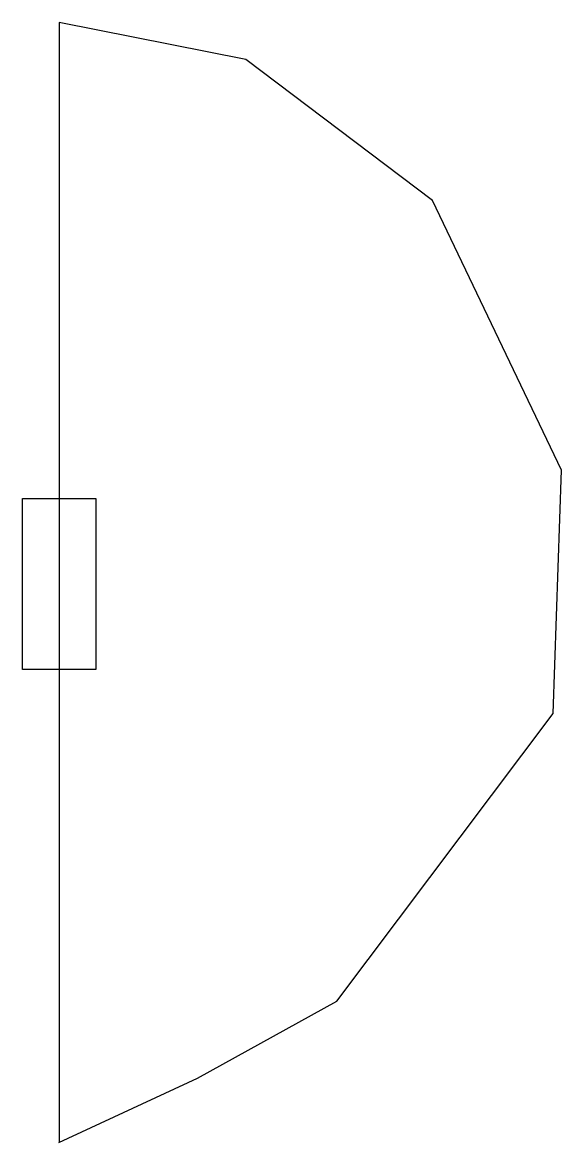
# Model space of a CAD drawing. Header units: metres. Extents: x -0.8 to 10.3, y 0.6 to 23.5.
import ezdxf

# ---------------------------------------------------------------- set-up
doc = ezdxf.new("R2010")
doc.units = ezdxf.units.M

msp = doc.modelspace()

# ---------------------------------------------------------------- linework, layer by layer
for p, q in [((3.815, 22.778), (0, 23.533)), ((0, 23.533), (0, 23.533)), ((0, 23.533), (0, 0.638)), ((7.622, 19.891), (3.815, 22.778)), ((10.261, 14.38), (7.622, 19.891)), ((10.088, 9.409), (10.261, 14.38)), ((-0.751, 10.306), (-0.751, 13.805)), ((-0.751, 13.805), (0.747, 13.805)), ((0.747, 13.805), (0.747, 10.306)), ((0.747, 10.306), (-0.751, 10.306)), ((5.673, 3.529), (10.088, 9.409)), ((2.823, 1.956), (5.673, 3.529)), ((-0.008, 0.638), (2.823, 1.956)), ((0, 0.638), (-0.008, 0.638))]:
    msp.add_line(p, q)

doc.saveas('drawing.dxf')
